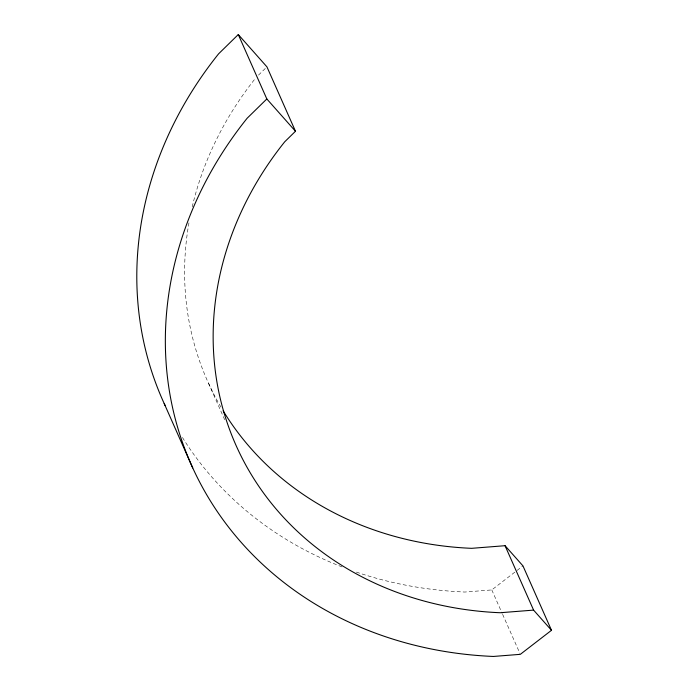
<?xml version="1.0" encoding="UTF-8"?>
<svg xmlns="http://www.w3.org/2000/svg" width="691" height="691" viewBox="0 0 691 691"><rect width="100%" height="100%" fill="white"/><g stroke="black" fill="none" stroke-linecap="round" stroke-linejoin="round"><path stroke-width="0.52" stroke-dasharray="3.46 2.59" d="M258.486 75.129L266.165 67.606M356.357 572.096A389.949 341.717 -23.9 0 0 464.844 592.04L491.793 589.924L516.22 571.086M517.058 570.429L522.957 565.886M491.793 589.924L502.167 613.349M502.599 614.325L519.9 653.358M208.587 383.401L225.447 421.458M342.088 566.922A389.949 341.717 -23.9 0 1 182.009 436.772M220.939 407.12A341.207 299.004 -23.9 0 1 189.032 222.364M192.228 206.834A341.207 299.004 -23.9 0 1 255.506 78.23"/><path stroke-width="1.04" d="M238.283 34.55L266.83 98.96L247.145 118.23A389.949 341.717 -23.9 0 0 493.391 656.45L520.332 654.334L551.496 630.296L533.59 610.11L500.189 612.736A341.207 299.004 -23.9 0 1 284.727 141.785L295.48 131.255L266.933 66.854L238.283 34.55L218.606 53.82A389.949 341.717 -23.9 0 0 165.097 405.496M551.496 630.296L522.957 565.886L505.052 545.7L471.642 548.326A341.207 299.004 -23.9 0 1 223.15 410.825M266.83 98.96L295.48 131.255M505.052 545.7L533.59 610.11M164.199 403.553L192.746 467.962"/></g></svg>
